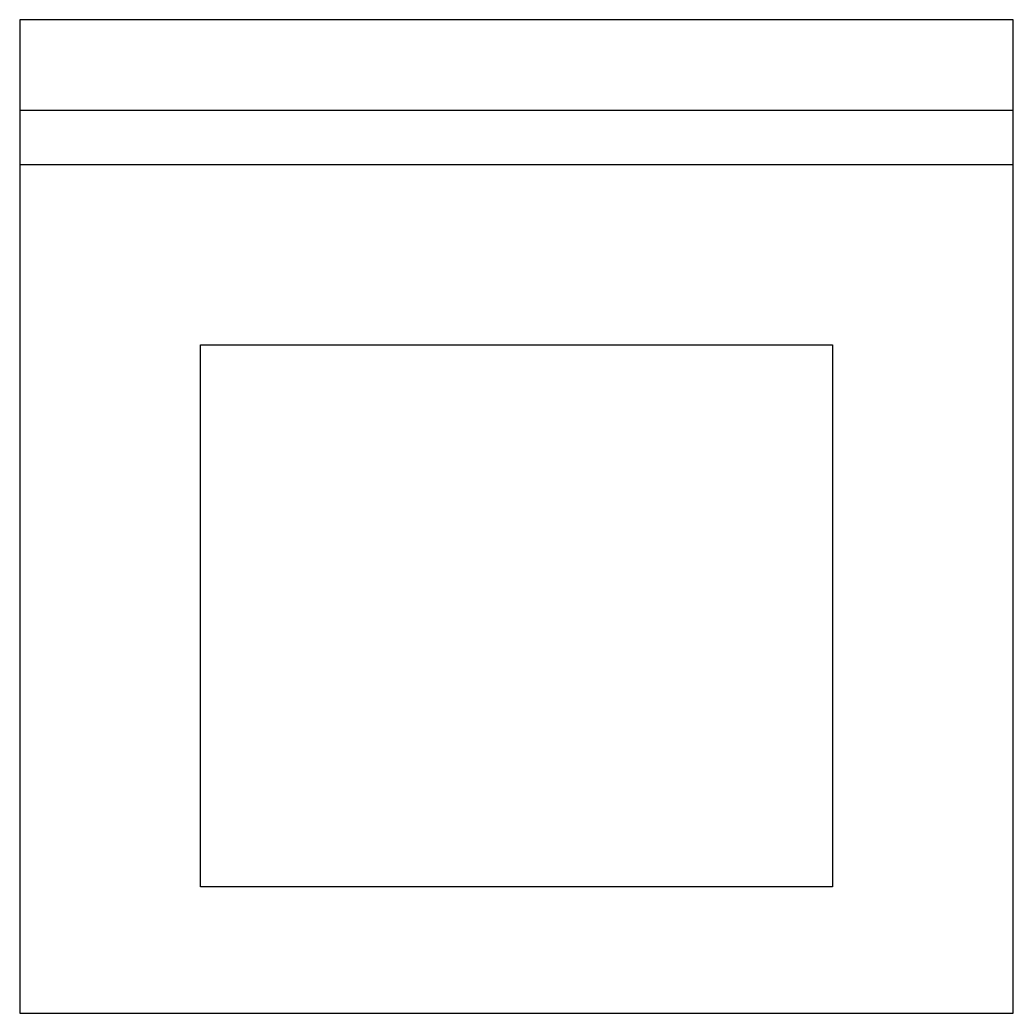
# Model space of a CAD drawing. Extents: x -0.275 to 0.275, y -0.55 to 0.
import ezdxf

# ---------------------------------------------------------------- set-up
doc = ezdxf.new("R2010")
doc.units = 0
doc.header["$LTSCALE"] = 0.5
doc.header["$MEASUREMENT"] = 0
doc.layers.add('A-PECAS', color=2, linetype='CONTINUOUS')

msp = doc.modelspace()

# ---------------------------------------------------------------- linework, layer by layer
at = {"layer": 'A-PECAS'}
for p, q in [((-0.275, -0.05), (0.275, -0.05)), ((-0.275, -0.08), (0.275, -0.08))]:
    msp.add_line(p, q, dxfattribs=at)
for points in [[(-0.275, 0), (-0.275, -0.55), (0.275, -0.55), (0.275, 0)], [(-0.175, -0.48), (-0.175, -0.18), (0.175, -0.18), (0.175, -0.48)]]:
    msp.add_lwpolyline(points, close=True, dxfattribs=at)

doc.saveas('drawing.dxf')
